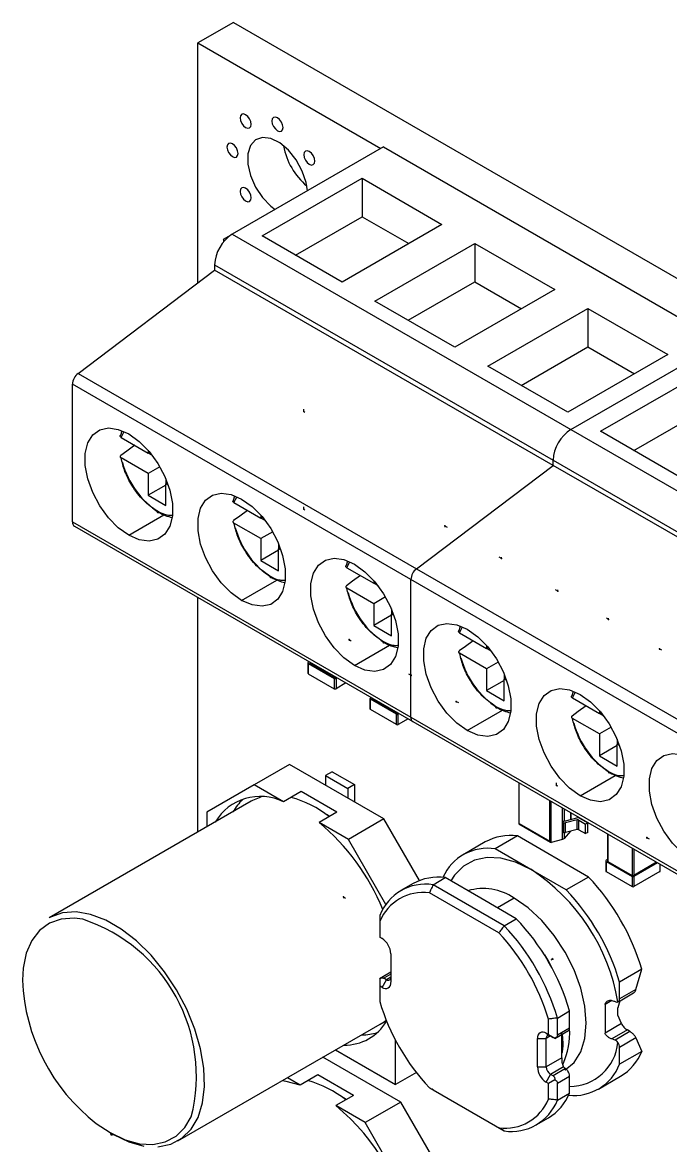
# Model space of a CAD drawing. Header units: millimetres. Extents: x 2 to 294, y 2 to 208.
# Drawn here: x 202.78 to 223.41, y 145.12 to 180.89 of the extents above; entities that cross this region are included whole.
import ezdxf

# ---------------------------------------------------------------- set-up
doc = ezdxf.new("R2010")
doc.units = ezdxf.units.MM
doc.header["$PDSIZE"] = -1

msp = doc.modelspace()

# ---------------------------------------------------------------- linework, layer by layer
at = {"color": 7, "linetype": 'Continuous', "lineweight": 25}
for p, q in [((209.497, 180.887), (208.366, 180.234)), ((209.497, 180.887), (265.714, 148.434)), ((208.366, 180.234), (214.187, 176.874)), ((208.366, 172.601), (208.366, 180.234)), ((214.272, 176.923), (209.463, 174.147)), ((214.272, 176.923), (225.048, 170.702)), ((210.411, 174.09), (213.593, 175.927)), ((213.593, 175.927), (216.138, 174.457)), ((213.593, 175.927), (213.593, 174.702)), ((211.472, 173.478), (213.593, 174.702)), ((213.593, 174.702), (215.078, 173.845)), ((216.138, 174.457), (212.957, 172.62)), ((209.181, 173.981), (209.409, 174.113)), ((209.181, 173.981), (209.181, 173.896)), ((209.215, 173.938), (209.181, 173.981)), ((209.463, 174.147), (220.24, 167.926)), ((212.957, 172.62), (210.411, 174.09)), ((214.003, 172.016), (217.185, 173.853)), ((217.185, 173.853), (219.731, 172.384)), ((217.185, 173.853), (217.185, 172.628)), ((208.898, 173.167), (219.674, 166.946)), ((208.898, 173.167), (208.898, 173.004)), ((204.552, 169.711), (208.898, 173.004)), ((219.674, 166.783), (208.898, 173.004)), ((215.064, 171.404), (217.185, 172.628)), ((217.185, 172.628), (218.67, 171.771)), ((219.731, 172.384), (216.549, 170.547)), ((216.549, 170.547), (214.003, 172.016)), ((217.595, 169.943), (220.777, 171.779)), ((220.777, 171.779), (223.323, 170.31)), ((220.777, 171.779), (220.777, 170.555)), ((220.24, 167.926), (225.048, 170.702)), ((218.656, 169.33), (220.777, 170.555)), ((223.323, 170.31), (220.141, 168.473)), ((220.777, 170.555), (222.262, 169.698)), ((220.141, 168.473), (217.595, 169.943)), ((204.552, 169.711), (215.328, 163.49)), ((221.187, 167.869), (224.369, 169.706)), ((215.149, 163.144), (204.372, 169.365)), ((204.372, 164.983), (204.372, 169.365)), ((222.248, 167.257), (224.369, 168.481)), ((205.913, 167.749), (205.955, 167.887)), ((205.923, 167.671), (206.01, 167.843)), ((220.24, 167.926), (231.016, 161.705)), ((223.733, 166.399), (221.187, 167.869)), ((205.923, 167.671), (206.78, 167.176)), ((206.78, 167.267), (206.78, 167.176)), ((206.78, 167.176), (206.832, 167.206)), ((206.92, 167.096), (206.78, 167.176)), ((206.78, 166.523), (205.923, 167.018)), ((207.156, 166.74), (206.78, 166.523)), ((215.328, 163.49), (219.674, 166.783)), ((219.674, 166.783), (219.674, 166.946)), ((219.674, 166.946), (230.45, 160.725)), ((230.45, 160.562), (219.674, 166.783)), ((206.78, 166.523), (206.78, 165.829)), ((207.346, 166.358), (207.346, 166.197)), ((207.346, 166.156), (206.78, 165.829)), ((207.346, 166.197), (207.397, 166.226)), ((207.424, 166.151), (207.346, 166.197)), ((207.346, 165.503), (207.346, 166.197)), ((206.78, 165.829), (207.346, 165.503)), ((209.505, 165.675), (209.547, 165.813)), ((209.515, 165.597), (209.602, 165.769)), ((209.515, 165.597), (210.372, 165.103)), ((204.372, 164.983), (215.149, 158.762)), ((206.168, 164.557), (207.288, 165.204)), ((210.372, 164.449), (209.515, 164.944)), ((210.372, 165.193), (210.372, 165.103)), ((210.372, 165.103), (210.424, 165.133)), ((210.512, 165.022), (210.372, 165.103)), ((204.434, 164.845), (215.211, 158.624)), ((210.748, 164.667), (210.372, 164.449)), ((210.372, 164.449), (210.372, 163.755)), ((210.938, 164.284), (210.938, 164.123)), ((210.938, 164.082), (210.372, 163.755)), ((210.938, 164.123), (210.989, 164.153)), ((211.016, 164.078), (210.938, 164.123)), ((210.938, 163.429), (210.938, 164.123)), ((210.372, 163.755), (210.938, 163.429)), ((213.097, 163.602), (213.139, 163.74)), ((213.107, 163.524), (213.194, 163.696)), ((213.107, 163.524), (213.964, 163.029)), ((215.328, 163.49), (226.104, 157.269)), ((209.76, 162.484), (210.88, 163.13)), ((213.964, 163.119), (213.964, 163.029)), ((215.149, 158.762), (215.149, 163.144)), ((225.925, 156.923), (215.149, 163.144)), ((213.964, 162.376), (213.107, 162.871)), ((213.964, 163.029), (214.016, 163.059)), ((214.104, 162.948), (213.964, 163.029)), ((208.366, 155.103), (208.366, 162.576)), ((214.34, 162.593), (213.964, 162.376)), ((213.964, 162.376), (213.964, 161.682)), ((214.53, 162.21), (214.53, 162.049)), ((214.53, 162.049), (214.582, 162.079)), ((214.608, 162.004), (214.53, 162.049)), ((214.53, 161.355), (214.53, 162.049)), ((214.53, 162.008), (213.964, 161.682)), ((213.964, 161.682), (214.53, 161.355)), ((216.689, 161.528), (216.731, 161.666)), ((216.699, 161.45), (216.786, 161.622)), ((216.699, 161.45), (217.556, 160.955)), ((213.352, 160.41), (214.472, 161.056)), ((217.556, 161.046), (217.556, 160.955)), ((217.556, 160.955), (217.608, 160.985)), ((217.696, 160.875), (217.556, 160.955)), ((217.556, 160.302), (216.699, 160.797)), ((211.871, 160.492), (211.871, 160.165)), ((211.915, 160.527), (211.882, 160.508)), ((211.882, 160.476), (212.71, 159.998)), ((211.882, 160.476), (211.882, 160.149)), ((211.927, 160.52), (211.927, 160.492)), ((211.939, 160.513), (211.939, 160.476)), ((211.939, 160.476), (212.71, 160.031)), ((217.932, 160.519), (217.556, 160.302)), ((217.556, 160.302), (217.556, 159.608)), ((211.882, 160.149), (212.71, 159.671)), ((212.71, 160.068), (212.71, 160.031)), ((212.71, 159.998), (212.71, 159.671)), ((212.766, 160.035), (212.766, 160.031)), ((212.77, 160.033), (212.766, 160.031)), ((212.799, 160.017), (212.766, 159.998)), ((212.766, 159.998), (212.766, 159.671)), ((218.122, 159.935), (217.556, 159.608)), ((218.122, 160.137), (218.122, 159.976)), ((218.122, 159.976), (218.174, 160.005)), ((218.2, 159.93), (218.122, 159.976)), ((218.122, 159.281), (218.122, 159.976)), ((213.082, 159.853), (212.766, 159.671)), ((217.556, 159.608), (218.122, 159.281)), ((220.282, 159.454), (220.323, 159.592)), ((220.291, 159.376), (220.378, 159.548)), ((213.846, 159.351), (213.846, 159.025)), ((213.89, 159.386), (213.858, 159.368)), ((214.685, 158.857), (213.858, 159.335)), ((213.858, 159.008), (213.858, 159.335)), ((213.903, 159.379), (213.903, 159.351)), ((213.915, 159.335), (213.915, 159.372)), ((214.685, 158.89), (213.915, 159.335)), ((220.291, 159.376), (221.148, 158.882)), ((214.685, 158.531), (213.858, 159.008)), ((214.685, 158.89), (214.685, 158.927)), ((214.685, 158.531), (214.685, 158.857)), ((214.742, 158.89), (214.742, 158.895)), ((214.746, 158.892), (214.742, 158.89)), ((214.774, 158.876), (214.742, 158.857)), ((214.742, 158.531), (214.742, 158.857)), ((216.945, 158.336), (218.064, 158.983)), ((221.148, 158.972), (221.148, 158.882)), ((221.148, 158.882), (221.2, 158.912)), ((221.288, 158.801), (221.148, 158.882)), ((215.057, 158.713), (214.742, 158.531)), ((215.149, 158.762), (225.925, 152.541)), ((215.211, 158.624), (225.987, 152.403)), ((221.148, 158.228), (220.291, 158.723)), ((221.524, 158.445), (221.148, 158.228)), ((221.148, 158.228), (221.148, 157.534)), ((221.714, 157.861), (221.148, 157.534)), ((221.714, 158.063), (221.714, 157.902)), ((221.714, 157.902), (221.766, 157.932)), ((221.792, 157.857), (221.714, 157.902)), ((221.714, 157.208), (221.714, 157.902)), ((221.148, 157.534), (221.714, 157.208)), ((211.286, 157.26), (210.154, 156.607)), ((214.291, 155.525), (211.286, 157.26)), ((212.647, 157.025), (212.435, 156.903)), ((212.647, 157.025), (213.354, 156.617)), ((212.435, 156.903), (213.142, 156.495)), ((212.435, 156.903), (212.435, 156.597)), ((218.584, 156.677), (218.584, 155.366)), ((218.596, 155.373), (218.596, 156.67)), ((220.537, 156.263), (221.656, 156.909)), ((210.154, 156.607), (208.652, 155.739)), ((211.09, 156.067), (210.154, 156.607)), ((211.655, 156.393), (211.09, 156.067)), ((212.79, 155.739), (211.655, 156.393)), ((213.354, 156.617), (213.142, 156.495)), ((213.142, 156.495), (213.142, 156.188)), ((213.354, 156.617), (213.354, 156.066)), ((210.067, 156.085), (203.632, 152.371)), ((219.567, 154.813), (219.567, 156.11)), ((219.618, 154.778), (219.618, 156.08)), ((208.652, 155.739), (208.652, 155.268)), ((212.79, 155.739), (212.224, 155.412)), ((212.557, 155.604), (212.484, 155.656)), ((219.976, 154.863), (219.976, 155.873)), ((220.042, 155.463), (220.042, 155.835)), ((220.241, 155.498), (220.241, 155.72)), ((220.248, 155.5), (220.248, 155.717)), ((213.159, 154.872), (212.224, 155.412)), ((214.291, 155.525), (213.159, 154.872)), ((215.424, 153.562), (214.291, 155.525)), ((218.584, 155.366), (219.595, 154.783)), ((218.596, 155.373), (219.567, 154.813)), ((220.042, 155.463), (219.976, 155.425)), ((219.976, 155.425), (220.015, 155.402)), ((219.976, 155.119), (219.976, 155.425)), ((220.015, 155.096), (220.015, 155.402)), ((220.042, 155.463), (220.059, 155.453)), ((220.467, 155.554), (220.059, 155.453)), ((220.445, 155.49), (220.067, 155.397)), ((220.067, 155.09), (220.067, 155.397)), ((220.445, 155.184), (220.445, 155.49)), ((220.497, 155.484), (220.712, 155.36)), ((220.497, 155.178), (220.497, 155.484)), ((220.518, 155.549), (220.779, 155.398)), ((220.779, 155.398), (220.712, 155.36)), ((220.712, 155.054), (220.712, 155.36)), ((220.779, 155.092), (220.779, 155.398)), ((214.354, 152.803), (213.159, 154.872)), ((218.54, 154.98), (217.833, 154.571)), ((220.803, 153.673), (218.54, 154.98)), ((219.976, 154.863), (219.618, 154.778)), ((219.976, 155.119), (220.015, 155.096)), ((220.042, 154.902), (219.976, 154.863)), ((220.042, 154.902), (220.238, 155.133)), ((220.042, 154.902), (220.042, 155.088)), ((220.445, 155.184), (220.067, 155.09)), ((220.497, 155.178), (220.712, 155.054)), ((220.779, 155.092), (220.712, 155.054)), ((221.41, 155.046), (221.41, 154.188)), ((221.421, 155.039), (221.421, 154.172)), ((217.517, 154.791), (216.81, 154.383)), ((218.964, 153.918), (217.833, 154.571)), ((222.192, 154.594), (222.192, 153.727)), ((222.249, 154.561), (222.249, 153.727)), ((221.353, 154.188), (221.353, 153.862)), ((221.41, 154.231), (221.365, 154.205)), ((221.365, 154.172), (222.192, 153.694)), ((221.365, 154.172), (221.365, 153.845)), ((221.421, 154.172), (222.192, 153.727)), ((220.095, 153.265), (218.964, 153.918)), ((221.365, 153.845), (222.192, 153.368)), ((222.971, 154.144), (222.249, 153.727)), ((222.999, 154.128), (222.249, 153.694)), ((223.076, 153.845), (222.249, 153.368)), ((223.076, 154.084), (223.076, 153.845)), ((223.088, 153.862), (223.088, 154.077)), ((215.219, 153.465), (214.83, 153.24)), ((215.853, 153.428), (216.242, 153.653)), ((217.373, 153), (216.242, 153.653)), ((220.803, 153.673), (220.095, 153.265)), ((222.192, 153.694), (222.192, 153.368)), ((222.249, 153.694), (222.249, 153.368)), ((217.947, 151.893), (215.739, 153.167)), ((218.116, 152.122), (215.853, 153.428)), ((218.504, 152.347), (217.373, 153)), ((218.434, 153), (217.904, 152.694)), ((214.156, 152.253), (214.156, 151.754)), ((218.116, 152.122), (218.504, 152.347)), ((214.156, 151.754), (214.231, 151.711)), ((214.156, 151.754), (214.156, 151.754)), ((214.509, 151.229), (214.509, 150.32)), ((214.509, 150.641), (214.154, 150.436)), ((214.509, 150.576), (214.292, 150.451)), ((222.5, 150.734), (221.793, 150.326)), ((222.314, 150.09), (222.5, 150.734)), ((214.156, 150.437), (214.156, 150.203)), ((214.231, 150.159), (214.373, 150.404)), ((214.373, 150.404), (214.292, 150.451)), ((214.509, 150.483), (214.373, 150.404)), ((221.793, 149.789), (221.793, 150.326)), ((214.231, 150.159), (214.156, 150.203)), ((214.156, 150.203), (214.156, 149.704)), ((221.753, 149.701), (222.235, 149.98)), ((222.314, 150.09), (221.793, 149.789)), ((221.55, 149.742), (221.33, 149.615)), ((221.33, 149.615), (221.33, 148.705)), ((221.796, 149.726), (221.733, 149.507)), ((221.733, 149.279), (221.733, 149.507)), ((219.53, 148.652), (219.53, 149.151)), ((219.813, 149.183), (220.202, 149.407)), ((219.813, 148.646), (219.813, 149.183)), ((220.202, 148.871), (220.202, 149.407)), ((221.851, 149.006), (221.733, 149.279)), ((207.732, 145.269), (214.166, 148.984)), ((219.813, 148.646), (220.202, 148.871)), ((221.851, 149.006), (221.33, 148.705)), ((222.042, 148.802), (221.55, 148.517)), ((222.123, 148.755), (222.042, 148.802)), ((214.662, 147.064), (214.662, 148.47)), ((219.176, 147.626), (219.176, 148.535)), ((219.176, 148.535), (219.459, 148.535)), ((219.454, 148.696), (219.53, 148.652)), ((219.454, 148.696), (219.596, 148.614)), ((219.596, 148.614), (219.459, 148.535)), ((219.459, 147.626), (219.459, 148.535)), ((219.733, 148.535), (219.53, 148.652)), ((219.596, 148.614), (219.676, 148.567)), ((219.731, 148.534), (220.162, 148.782)), ((219.957, 147.913), (219.957, 148.714)), ((222.123, 148.755), (221.649, 148.482)), ((222.314, 148.55), (221.793, 148.249)), ((222.314, 148.55), (222.5, 148.121)), ((212.751, 148.167), (214.662, 147.064)), ((221.793, 147.713), (221.793, 148.249)), ((222.5, 148.121), (221.793, 147.713)), ((214.825, 146.506), (212.35, 147.935)), ((219.957, 147.913), (219.459, 147.626)), ((212.19, 147.374), (211.624, 147.047)), ((213.324, 146.719), (212.19, 147.374)), ((215.323, 147.446), (214.662, 147.064)), ((219.176, 147.626), (219.459, 147.626)), ((219.454, 147.144), (219.596, 147.389)), ((220.01, 147.629), (219.596, 147.389)), ((219.676, 147.343), (219.596, 147.389)), ((220.072, 147.571), (219.676, 147.343)), ((211.624, 147.047), (211.218, 147.282)), ((219.53, 147.101), (219.454, 147.144)), ((219.733, 147.218), (219.53, 147.101)), ((219.53, 146.602), (219.53, 147.101)), ((219.813, 147.106), (220.202, 147.331)), ((219.813, 146.57), (219.813, 147.106)), ((220.202, 146.794), (220.202, 147.331)), ((221.118, 146.921), (221.825, 147.329)), ((213.092, 146.585), (212.714, 146.826)), ((213.324, 146.719), (212.758, 146.393)), ((215.739, 146.962), (217.947, 145.687)), ((215.853, 146.896), (218.116, 145.59)), ((219.813, 146.57), (220.202, 146.794)), ((213.694, 145.852), (212.758, 146.393)), ((214.825, 146.506), (213.694, 145.852)), ((216.328, 143.903), (214.825, 146.506)), ((219.138, 145.778), (219.527, 146.003)), ((205.133, 145.829), (205.576, 145.533)), ((215.197, 143.25), (213.694, 145.852)), ((205.601, 145.468), (205.607, 145.464)), ((205.607, 145.464), (205.637, 145.448))]:
    msp.add_line(p, q, dxfattribs=at)
at = {"color": 7, "linetype": 'Continuous'}
for p, q in [((211.743, 168.496), (211.743, 168.575)), ((211.743, 168.496), (211.743, 168.575)), ((211.743, 168.496), (211.777, 168.476)), ((211.743, 168.496), (211.777, 168.476)), ((211.743, 165.385), (211.743, 165.464)), ((211.743, 165.385), (211.743, 165.464)), ((211.743, 165.385), (211.777, 165.365)), ((211.743, 165.385), (211.777, 165.365)), ((216.233, 164.854), (216.233, 164.814)), ((216.233, 164.854), (216.302, 164.814)), ((216.233, 164.854), (216.233, 164.814)), ((216.233, 164.854), (216.302, 164.814)), ((218.029, 163.817), (217.961, 163.856)), ((218.029, 163.817), (217.961, 163.856)), ((218.029, 163.817), (218.029, 163.856)), ((218.029, 163.817), (218.029, 163.856)), ((219.825, 162.78), (219.757, 162.819)), ((219.825, 162.78), (219.757, 162.819)), ((219.825, 162.78), (219.825, 162.819)), ((219.825, 162.78), (219.825, 162.819)), ((221.442, 161.878), (221.374, 161.917)), ((221.442, 161.878), (221.374, 161.917)), ((221.442, 161.878), (221.442, 161.917)), ((221.442, 161.878), (221.442, 161.917)), ((213.18, 161.237), (213.18, 161.198)), ((213.18, 161.237), (213.248, 161.198)), ((213.18, 161.237), (213.18, 161.198)), ((213.18, 161.237), (213.248, 161.198)), ((223.058, 160.944), (223.058, 160.905)), ((223.058, 160.944), (223.127, 160.905)), ((223.058, 160.944), (223.058, 160.905)), ((223.058, 160.944), (223.127, 160.905)), ((215.156, 160.096), (215.087, 160.136)), ((215.156, 160.096), (215.087, 160.136)), ((215.156, 160.096), (215.156, 160.136)), ((215.156, 160.096), (215.156, 160.136)), ((216.592, 159.267), (216.592, 159.228)), ((216.592, 159.267), (216.661, 159.228)), ((216.592, 159.267), (216.592, 159.228)), ((216.592, 159.267), (216.661, 159.228)), ((219.789, 156.592), (219.789, 156.671)), ((219.789, 156.592), (219.789, 156.671)), ((219.789, 156.592), (219.823, 156.573)), ((219.789, 156.592), (219.823, 156.573)), ((222.662, 154.933), (222.662, 154.894)), ((222.662, 154.933), (222.731, 154.894)), ((222.662, 154.933), (222.662, 154.894)), ((222.662, 154.933), (222.731, 154.894)), ((213, 153.045), (213, 153.005)), ((213, 153.045), (213.069, 153.005)), ((213, 153.045), (213, 153.005)), ((213, 153.045), (213.069, 153.005)), ((219.671, 151.06), (219.603, 151.021)), ((219.671, 151.06), (219.603, 151.021)), ((219.671, 151.06), (219.637, 151.08)), ((219.671, 151.06), (219.637, 151.08))]:
    msp.add_line(p, q, dxfattribs=at)
at = {"color": 7, "linetype": 'Continuous', "lineweight": 25, "flags": 128}
for points in [[(210.065, 177.643), (210.051, 177.729), (210.013, 177.817), (209.955, 177.895), (209.888, 177.949), (209.82, 177.973), (209.763, 177.962), (209.724, 177.917), (209.711, 177.847), (209.724, 177.761), (209.763, 177.673), (209.82, 177.595), (209.888, 177.541), (209.955, 177.517), (210.013, 177.529), (210.051, 177.573), (210.065, 177.643)], [(211.077, 177.543), (211.064, 177.629), (211.025, 177.717), (210.968, 177.794), (210.9, 177.849), (210.833, 177.872), (210.775, 177.861), (210.737, 177.817), (210.723, 177.747), (210.737, 177.661), (210.775, 177.573), (210.833, 177.495), (210.9, 177.441), (210.968, 177.417), (211.025, 177.428), (211.064, 177.472), (211.077, 177.543)], [(209.645, 176.716), (209.632, 176.802), (209.593, 176.89), (209.536, 176.967), (209.468, 177.022), (209.401, 177.046), (209.343, 177.034), (209.305, 176.99), (209.292, 176.92), (209.305, 176.834), (209.343, 176.746), (209.401, 176.668), (209.468, 176.614), (209.536, 176.59), (209.593, 176.601), (209.632, 176.646), (209.645, 176.716)], [(211.852, 175.523), (211.812, 175.79), (211.689, 176.157), (211.495, 176.51), (211.249, 176.816), (210.972, 177.049), (210.688, 177.189), (210.423, 177.221), (210.2, 177.145), (210.04, 176.966), (209.956, 176.701), (209.956, 176.372), (210.04, 176.01), (210.2, 175.646), (210.423, 175.312), (210.688, 175.039), (210.83, 174.933)], [(212.09, 176.474), (212.076, 176.56), (212.038, 176.648), (211.98, 176.726), (211.913, 176.78), (211.845, 176.804), (211.788, 176.793), (211.749, 176.748), (211.736, 176.678), (211.749, 176.592), (211.788, 176.504), (211.845, 176.426), (211.913, 176.372), (211.98, 176.348), (212.038, 176.359), (212.076, 176.404), (212.09, 176.474)], [(210.065, 175.305), (210.051, 175.39), (210.013, 175.479), (209.955, 175.556), (209.888, 175.611), (209.82, 175.634), (209.763, 175.623), (209.724, 175.579), (209.711, 175.509), (209.724, 175.423), (209.763, 175.334), (209.82, 175.257), (209.888, 175.202), (209.955, 175.179), (210.013, 175.19), (210.051, 175.234), (210.065, 175.305)], [(206.168, 164.557), (205.834, 164.797), (205.519, 165.117), (205.242, 165.498), (205.019, 165.917), (204.863, 166.352), (204.782, 166.776), (204.782, 167.165), (204.863, 167.496), (205.019, 167.75), (205.242, 167.912), (205.519, 167.973), (205.834, 167.929), (206.168, 167.783)], [(206.168, 167.783), (206.503, 167.543), (206.817, 167.223), (207.094, 166.843), (207.318, 166.423), (207.474, 165.988), (207.555, 165.564), (207.555, 165.175), (207.474, 164.844), (207.318, 164.591), (207.094, 164.428), (206.817, 164.367), (206.503, 164.411), (206.168, 164.557)], [(206.356, 167.421), (206.108, 167.239), (205.913, 167.096)], [(209.76, 162.484), (209.426, 162.724), (209.111, 163.043), (208.834, 163.424), (208.611, 163.844), (208.455, 164.278), (208.374, 164.702), (208.374, 165.091), (208.455, 165.422), (208.611, 165.676), (208.834, 165.838), (209.111, 165.899), (209.426, 165.855), (209.76, 165.709)], [(209.76, 165.709), (210.095, 165.469), (210.409, 165.15), (210.686, 164.769), (210.91, 164.349), (211.066, 163.914), (211.147, 163.49), (211.147, 163.102), (211.066, 162.771), (210.91, 162.517), (210.686, 162.355), (210.409, 162.294), (210.095, 162.338), (209.76, 162.484)], [(207.063, 165.33), (207.064, 165.316), (207.067, 165.304), (207.073, 165.294), (207.081, 165.286), (207.09, 165.282), (207.101, 165.28), (207.113, 165.281), (207.125, 165.285)], [(209.948, 165.347), (209.7, 165.165), (209.505, 165.022)], [(213.352, 160.41), (213.018, 160.65), (212.703, 160.969), (212.426, 161.35), (212.203, 161.77), (212.047, 162.205), (211.966, 162.629), (211.966, 163.017), (212.047, 163.348), (212.203, 163.602), (212.426, 163.764), (212.703, 163.825), (213.018, 163.781), (213.352, 163.635)], [(213.352, 163.635), (213.687, 163.396), (214.001, 163.076), (214.279, 162.695), (214.502, 162.275), (214.658, 161.841), (214.739, 161.417), (214.739, 161.028), (214.658, 160.697), (214.502, 160.443), (214.279, 160.281), (214.001, 160.22), (213.687, 160.264), (213.352, 160.41)], [(210.655, 163.257), (210.656, 163.242), (210.66, 163.23), (210.665, 163.22), (210.673, 163.213), (210.682, 163.208), (210.693, 163.206), (210.705, 163.207), (210.717, 163.212)], [(213.54, 163.274), (213.292, 163.091), (213.097, 162.948)], [(216.945, 158.336), (216.61, 158.576), (216.296, 158.896), (216.019, 159.277), (215.795, 159.696), (215.639, 160.131), (215.558, 160.555), (215.558, 160.944), (215.639, 161.275), (215.795, 161.529), (216.019, 161.691), (216.296, 161.752), (216.61, 161.708), (216.945, 161.562)], [(216.945, 161.562), (217.279, 161.322), (217.594, 161.002), (217.871, 160.622), (218.094, 160.202), (218.25, 159.767), (218.331, 159.343), (218.331, 158.954), (218.25, 158.623), (218.094, 158.369), (217.871, 158.207), (217.594, 158.146), (217.279, 158.19), (216.945, 158.336)], [(214.247, 161.183), (214.248, 161.169), (214.252, 161.157), (214.257, 161.146), (214.265, 161.139), (214.274, 161.134), (214.285, 161.132), (214.297, 161.134), (214.31, 161.138)], [(217.133, 161.2), (216.884, 161.018), (216.689, 160.875)], [(220.537, 156.263), (220.202, 156.503), (219.888, 156.822), (219.611, 157.203), (219.387, 157.623), (219.231, 158.057), (219.15, 158.481), (219.15, 158.87), (219.231, 159.201), (219.387, 159.455), (219.611, 159.617), (219.888, 159.678), (220.202, 159.634), (220.537, 159.488)], [(220.537, 159.488), (220.871, 159.248), (221.186, 158.929), (221.463, 158.548), (221.686, 158.128), (221.842, 157.693), (221.923, 157.269), (221.923, 156.881), (221.842, 156.55), (221.686, 156.296), (221.463, 156.134), (221.186, 156.073), (220.871, 156.117), (220.537, 156.263)], [(217.839, 159.109), (217.84, 159.095), (217.844, 159.083), (217.849, 159.073), (217.857, 159.065), (217.866, 159.061), (217.877, 159.059), (217.889, 159.06), (217.902, 159.064)], [(220.725, 159.126), (220.477, 158.944), (220.282, 158.801)], [(224.129, 154.189), (223.795, 154.429), (223.48, 154.748), (223.203, 155.129), (222.979, 155.549), (222.823, 155.984), (222.742, 156.408), (222.742, 156.796), (222.823, 157.127), (222.979, 157.381), (223.203, 157.543), (223.48, 157.604), (223.795, 157.56), (224.129, 157.414)], [(221.431, 157.036), (221.432, 157.021), (221.436, 157.009), (221.441, 156.999), (221.449, 156.992), (221.458, 156.987), (221.469, 156.985), (221.481, 156.986), (221.494, 156.991)], [(210.372, 156.215), (210.11, 156.109), (210.067, 156.085)], [(218.964, 153.918), (218.481, 154.149), (218.012, 154.277), (217.572, 154.299), (217.172, 154.213), (216.825, 154.023), (216.54, 153.734), (216.421, 153.549)], [(220.048, 147.525), (220.059, 147.531), (220.345, 147.768), (220.557, 148.105), (220.688, 148.527), (220.732, 149.019), (220.688, 149.562), (220.557, 150.136), (220.345, 150.717), (220.059, 151.284), (219.711, 151.815), (219.313, 152.29), (218.882, 152.69), (218.434, 153)], [(204.704, 152.326), (204.425, 152.362), (204.012, 152.334), (203.643, 152.203), (203.33, 151.973), (203.082, 151.65), (202.905, 151.245), (202.805, 150.768), (202.783, 150.385)], [(207.096, 145.081), (207.503, 145.164), (207.858, 145.352), (208.151, 145.639), (208.372, 146.019), (208.516, 146.478), (208.578, 147.005), (208.557, 147.585), (208.454, 148.2), (208.271, 148.832), (208.013, 149.465), (207.688, 150.079), (207.305, 150.656), (206.876, 151.181), (206.412, 151.638), (205.928, 152.014), (205.436, 152.297), (204.951, 152.481), (204.488, 152.56), (204.058, 152.531), (203.676, 152.395), (203.632, 152.371)], [(219.397, 151.195), (219.528, 150.978), (219.65, 150.755)], [(214.166, 148.984), (214.293, 149.066), (214.36, 149.119)], [(211.624, 147.047), (211.182, 147.166), (211.05, 147.185)], [(205.576, 145.533), (206.048, 145.307), (206.506, 145.18), (206.938, 145.156), (207.33, 145.236), (207.672, 145.417), (207.954, 145.694), (208.156, 146.034)], [(205.616, 145.511), (205.682, 145.472), (206.172, 145.237), (206.648, 145.106)]]:
    msp.add_lwpolyline(points, dxfattribs=at)
at = {"color": 7, "linetype": 'Continuous', "lineweight": 25}
for centre, radius, start, end in [((213.217, 177.329), 2.152, 189.9819, 230.0128), ((210.126, 173.111), 1.229, 122.6055, 177.3945), ((204.84, 169.342), 0.469, 128.0251, 177.1093), ((220.902, 166.89), 1.229, 122.6055, 177.3945), ((208.63, 167.603), 2.763, 195.3347, 237.012), ((207.751, 166.309), 1.2, 238.5921, 260.2932), ((204.52, 164.967), 0.149, 173.9264, 234.7614), ((212.222, 165.529), 2.763, 195.3347, 237.012), ((215.617, 163.121), 0.469, 128.0251, 177.1093), ((211.343, 164.236), 1.2, 238.5921, 260.2932), ((215.814, 163.456), 2.763, 195.3347, 237.012), ((214.935, 162.162), 1.2, 238.5921, 260.2932), ((219.406, 161.382), 2.763, 195.3347, 237.012), ((211.889, 160.492), 0.0175, 110.7834, 249.2166), ((211.947, 160.494), 0.0201, 185.6948, 245.6253), ((211.891, 160.167), 0.0201, 185.6948, 245.6253), ((212.738, 160.085), 0.0615, 242.6097, 297.3903), ((212.738, 160.053), 0.0615, 242.6097, 297.3903), ((212.738, 159.726), 0.0615, 242.6097, 297.3903), ((213.864, 159.351), 0.0175, 110.7834, 249.2166), ((213.923, 159.353), 0.0201, 185.6948, 245.6253), ((213.866, 159.027), 0.0201, 185.6948, 245.6253), ((214.714, 158.945), 0.0615, 242.6097, 297.3903), ((214.714, 158.912), 0.0615, 242.6097, 297.3903), ((218.527, 160.088), 1.2, 238.5921, 260.2932), ((214.714, 158.585), 0.0615, 242.6097, 297.3903), ((215.3, 158.748), 0.153, 174.7389, 233.9489), ((215.297, 158.746), 0.149, 173.9264, 234.7614), ((222.998, 159.308), 2.763, 195.3347, 237.012), ((222.119, 158.015), 1.2, 238.5921, 260.2932), ((210.351, 154.576), 1.663, 63.6249, 149.4309), ((210.942, 154.925), 1.674, 133.1856, 150.5191), ((210.411, 152.878), 3.457, 51.874, 74.478), ((207.764, 150.021), 6.997, 21.9872, 50.3946), ((232.614, 131.091), 28.038, 119.9973, 120.0249), ((220.049, 155.467), 0.0732, 242.8667, 284.4456), ((220.463, 155.419), 0.0732, 62.8667, 104.4456), ((220.485, 155.483), 0.0732, 62.8667, 104.4456), ((218.311, 153.354), 1.642, 81.9728, 118.8889), ((220.049, 155.161), 0.0732, 242.8667, 284.4456), ((220.463, 155.113), 0.0732, 62.8667, 104.4456), ((217.594, 153.029), 1.561, 81.2127, 156.1438), ((221.371, 154.188), 0.0175, 110.7834, 249.2166), ((221.43, 154.19), 0.0201, 185.6948, 245.6253), ((215.561, 148.662), 6.262, 9.4938, 57.0785), ((221.373, 153.864), 0.0201, 185.6948, 245.6253), ((223.068, 153.864), 0.0201, 294.3747, 354.3052), ((215.616, 151.879), 1.568, 81.3161, 158.6946), ((216.012, 152.027), 1.642, 81.9728, 118.8889), ((215.567, 148.691), 7.227, 16.4198, 43.5802), ((222.22, 153.782), 0.0615, 242.6097, 297.3903), ((222.22, 153.749), 0.0615, 242.6097, 297.3903), ((215.535, 151.692), 1.489, 82.1418, 157.869), ((217.456, 151.6), 1.707, 55.0753, 106.7092), ((214.86, 148.283), 7.227, 16.4198, 43.5802), ((222.22, 153.422), 0.0615, 242.6097, 297.3903), ((203.061, 147.332), 5.258, 345.7121, 71.7893), ((212.88, 147.14), 7.227, 16.4198, 43.5802), ((213.269, 147.364), 7.227, 16.4198, 43.5802), ((213.906, 151.202), 0.604, 2.6055, 57.3945), ((212.92, 147.163), 6.902, 16.739, 43.261), ((208.861, 150.637), 6.084, 182.3725, 232.2104), ((214.34, 150.292), 0.172, 230.7967, 9.214), ((214.426, 150.469), 0.0843, 230.7967, 9.214), ((220.765, 151.692), 6.902, 196.739, 223.261), ((221.704, 149.777), 0.089, 291.6243, 7.7768), ((213.041, 149.871), 1.551, 269.1688, 329.3966), ((217.961, 148.68), 2.243, 334.8892, 4.1216), ((220.103, 148.862), 0.0992, 306.4018, 4.9104), ((213.599, 150.322), 1.674, 269.4749, 286.8096), ((219.346, 148.563), 0.172, 50.7967, 189.214), ((219.542, 148.549), 0.0843, 50.7967, 189.214), ((220.191, 148.554), 1.553, 270.3863, 354.6201), ((221.503, 148.237), 0.29, 2.3802, 36.0905), ((220.986, 148.727), 1.63, 300.967, 338.1754), ((220.337, 148.277), 1.561, 263.8516, 338.7973), ((219.78, 147.653), 0.604, 182.6055, 237.3945), ((219.755, 147.639), 0.297, 182.6055, 237.3945), ((219.912, 147.319), 0.29, 2.3803, 36.0905), ((210.911, 143.789), 3.533, 52.1222, 74.2299), ((218.688, 147.4), 1.63, 300.967, 338.1754), ((208.307, 141.007), 6.987, 9.5758, 50.4242), ((218.15, 147.163), 1.489, 262.1418, 337.869), ((218.352, 147.139), 1.568, 261.3161, 338.6946), ((205.651, 145.526), 0.0755, 174.3804, 234.2928)]:
    msp.add_arc(centre, radius, start, end, dxfattribs=at)
msp.add_ellipse((219.595, 154.829), major_axis=(-0.0283, 0.049), ratio=0.577335, start_param=1.570756, end_param=2.971242, dxfattribs=at)
for points, knots in [([(205.923, 167.671), (205.915, 167.677), (205.899, 167.688), (205.891, 167.709), (205.893, 167.731), (205.906, 167.743), (205.913, 167.749)], [0, 0, 0, 0, 0.249374, 0.499558, 0.749513, 1, 1, 1, 1]), ([(205.913, 167.096), (205.907, 167.09), (205.893, 167.078), (205.891, 167.056), (205.899, 167.035), (205.915, 167.023), (205.923, 167.018)], [0, 0, 0, 0, 0.247376, 0.499301, 0.74745, 1, 1, 1, 1]), ([(207.063, 165.33), (206.921, 165.43), (206.628, 165.634), (206.275, 166.103), (206.031, 166.584), (205.958, 166.876), (205.923, 167.018)], [0, 0, 0, 0, 0.273093, 0.561704, 0.786906, 1, 1, 1, 1]), ([(209.515, 165.597), (209.507, 165.603), (209.491, 165.614), (209.483, 165.635), (209.485, 165.657), (209.499, 165.669), (209.505, 165.675)], [0, 0, 0, 0, 0.249374, 0.499558, 0.749513, 1, 1, 1, 1]), ([(207.535, 165.188), (207.488, 165.187), (207.341, 165.184), (207.175, 165.271), (207.063, 165.33)], [0, 0, 0, 0, 0.3257066, 1, 1, 1, 1]), ([(209.505, 165.022), (209.499, 165.016), (209.485, 165.004), (209.483, 164.982), (209.491, 164.961), (209.507, 164.95), (209.515, 164.944)], [0, 0, 0, 0, 0.247376, 0.499301, 0.74745, 1, 1, 1, 1]), ([(210.655, 163.257), (210.513, 163.356), (210.22, 163.56), (209.868, 164.029), (209.623, 164.51), (209.55, 164.802), (209.515, 164.944)], [0, 0, 0, 0, 0.273093, 0.561704, 0.786906, 1, 1, 1, 1]), ([(213.107, 163.524), (213.099, 163.529), (213.083, 163.54), (213.075, 163.562), (213.077, 163.583), (213.091, 163.596), (213.097, 163.602)], [0, 0, 0, 0, 0.249374, 0.499558, 0.749513, 1, 1, 1, 1]), ([(211.127, 163.115), (211.08, 163.114), (210.933, 163.111), (210.767, 163.198), (210.655, 163.257)], [0, 0, 0, 0, 0.325707, 1, 1, 1, 1]), ([(213.097, 162.948), (213.091, 162.942), (213.077, 162.93), (213.075, 162.909), (213.083, 162.887), (213.099, 162.876), (213.107, 162.871)], [0, 0, 0, 0, 0.247376, 0.499301, 0.74745, 1, 1, 1, 1]), ([(214.247, 161.183), (214.105, 161.282), (213.813, 161.487), (213.46, 161.955), (213.216, 162.436), (213.143, 162.729), (213.107, 162.871)], [0, 0, 0, 0, 0.273093, 0.561704, 0.786906, 1, 1, 1, 1]), ([(216.699, 161.45), (216.691, 161.456), (216.675, 161.467), (216.667, 161.488), (216.669, 161.51), (216.683, 161.522), (216.689, 161.528)], [0, 0, 0, 0, 0.249374, 0.499558, 0.749513, 1, 1, 1, 1]), ([(214.719, 161.041), (214.672, 161.04), (214.525, 161.037), (214.359, 161.124), (214.247, 161.183)], [0, 0, 0, 0, 0.325707, 1, 1, 1, 1]), ([(216.689, 160.875), (216.683, 160.869), (216.67, 160.857), (216.667, 160.835), (216.675, 160.813), (216.691, 160.802), (216.699, 160.797)], [0, 0, 0, 0, 0.247376, 0.499301, 0.74745, 1, 1, 1, 1]), ([(217.839, 159.109), (217.697, 159.209), (217.405, 159.413), (217.052, 159.882), (216.808, 160.363), (216.735, 160.655), (216.699, 160.797)], [0, 0, 0, 0, 0.273093, 0.561704, 0.786906, 1, 1, 1, 1]), ([(220.291, 159.376), (220.283, 159.382), (220.268, 159.393), (220.259, 159.414), (220.261, 159.436), (220.275, 159.448), (220.282, 159.454)], [0, 0, 0, 0, 0.249374, 0.499558, 0.749513, 1, 1, 1, 1]), ([(218.312, 158.967), (218.264, 158.966), (218.118, 158.963), (217.951, 159.05), (217.839, 159.109)], [0, 0, 0, 0, 0.325707, 1, 1, 1, 1]), ([(220.282, 158.801), (220.275, 158.795), (220.262, 158.783), (220.259, 158.761), (220.267, 158.74), (220.283, 158.729), (220.291, 158.723)], [0, 0, 0, 0, 0.247376, 0.499301, 0.74745, 1, 1, 1, 1]), ([(221.431, 157.036), (221.289, 157.135), (220.997, 157.339), (220.644, 157.808), (220.4, 158.289), (220.327, 158.581), (220.291, 158.723)], [0, 0, 0, 0, 0.273093, 0.561704, 0.786906, 1, 1, 1, 1]), ([(221.904, 156.894), (221.856, 156.893), (221.71, 156.89), (221.543, 156.977), (221.431, 157.036)], [0, 0, 0, 0, 0.325707, 1, 1, 1, 1]), ([(215.853, 153.428), (215.831, 153.379), (215.793, 153.292), (215.755, 153.205), (215.739, 153.167)], [0, 0, 0, 0, 0.56488, 1, 1, 1, 1]), ([(214.156, 152.448), (214.156, 152.412), (214.156, 152.347), (214.156, 152.282), (214.156, 152.253)], [0, 0, 0, 0, 0.56488, 1, 1, 1, 1]), ([(218.116, 152.122), (218.084, 152.079), (218.028, 152.003), (217.971, 151.926), (217.947, 151.893)], [0, 0, 0, 0, 0.56488, 1, 1, 1, 1]), ([(214.232, 151.71), (214.232, 151.71), (214.22, 151.717), (214.193, 151.733), (214.169, 151.747), (214.156, 151.754)], [0, 0, 0, 0, 0.011805, 0.482063, 1, 1, 1, 1]), ([(214.156, 150.437), (214.169, 150.444), (214.193, 150.456), (214.23, 150.464), (214.264, 150.463), (214.283, 150.455), (214.292, 150.451)], [0, 0, 0, 0, 0.283603, 0.541099, 0.777678, 1, 1, 1, 1]), ([(222.235, 149.98), (222.236, 149.98), (222.252, 149.987), (222.274, 150.01), (222.299, 150.048), (222.309, 150.075), (222.314, 150.09)], [0, 0, 0, 0, 0.013493, 0.424209, 0.691596, 1, 1, 1, 1]), ([(221.33, 149.615), (221.333, 149.63), (221.339, 149.66), (221.371, 149.701), (221.419, 149.735), (221.482, 149.754), (221.527, 149.746), (221.55, 149.742)], [0, 0, 0, 0, 0.15806, 0.335155, 0.534371, 0.773927, 1, 1, 1, 1]), ([(221.55, 149.742), (221.569, 149.736), (221.603, 149.725), (221.635, 149.712), (221.649, 149.706)], [0, 0, 0, 0, 0.5557893, 1, 1, 1, 1]), ([(221.649, 149.706), (221.668, 149.7), (221.701, 149.689), (221.726, 149.693), (221.737, 149.694)], [0, 0, 0, 0, 0.560354, 1, 1, 1, 1]), ([(219.813, 149.183), (219.759, 149.177), (219.665, 149.166), (219.571, 149.156), (219.53, 149.151)], [0, 0, 0, 0, 0.56488, 1, 1, 1, 1]), ([(221.851, 149.006), (221.861, 148.988), (221.879, 148.953), (221.927, 148.895), (221.972, 148.852), (222.012, 148.82), (222.032, 148.808), (222.042, 148.802)], [0, 0, 0, 0, 0.272487, 0.504376, 0.73253, 0.866311, 1, 1, 1, 1]), ([(219.733, 148.535), (219.732, 148.535), (219.731, 148.536), (219.719, 148.543), (219.701, 148.553), (219.684, 148.563), (219.676, 148.567)], [0, 0, 0, 0, 0.283603, 0.541099, 0.777678, 1, 1, 1, 1]), ([(219.813, 148.646), (219.812, 148.636), (219.81, 148.616), (219.793, 148.586), (219.768, 148.558), (219.745, 148.543), (219.733, 148.535)], [0, 0, 0, 0, 0.222322, 0.458901, 0.716397, 1, 1, 1, 1]), ([(219.965, 148.669), (219.97, 148.615), (219.993, 148.409), (219.986, 148.202), (219.96, 148.077), (219.957, 148.063)], [0, 0, 0, 0, 0.239798, 0.91453, 1, 1, 1, 1]), ([(221.55, 148.517), (221.521, 148.528), (221.462, 148.551), (221.39, 148.604), (221.343, 148.656), (221.334, 148.69), (221.33, 148.705)], [0, 0, 0, 0, 0.290181, 0.595543, 0.811869, 1, 1, 1, 1]), ([(221.649, 148.482), (221.631, 148.489), (221.599, 148.502), (221.565, 148.512), (221.55, 148.517)], [0, 0, 0, 0, 0.5640439, 1, 1, 1, 1]), ([(221.737, 148.408), (221.724, 148.424), (221.699, 148.456), (221.666, 148.473), (221.649, 148.482)], [0, 0, 0, 0, 0.502406, 1, 1, 1, 1]), ([(222.314, 148.55), (222.309, 148.561), (222.299, 148.58), (222.274, 148.618), (222.243, 148.655), (222.208, 148.69), (222.179, 148.716), (222.15, 148.738), (222.132, 148.75), (222.123, 148.755)], [0, 0, 0, 0, 0.157733, 0.2945, 0.50462, 0.635694, 0.761557, 0.88278, 1, 1, 1, 1]), ([(219.957, 147.913), (219.956, 147.898), (219.953, 147.864), (219.954, 147.805), (219.961, 147.74), (219.978, 147.674), (220, 147.643), (220.01, 147.629)], [0, 0, 0, 0, 0.158072, 0.335169, 0.534386, 0.773927, 1, 1, 1, 1]), ([(220.01, 147.629), (220.021, 147.618), (220.039, 147.598), (220.062, 147.579), (220.072, 147.571)], [0, 0, 0, 0, 0.555796, 1, 1, 1, 1]), ([(220.072, 147.571), (220.086, 147.559), (220.111, 147.537), (220.135, 147.504), (220.146, 147.489)], [0, 0, 0, 0, 0.560357, 1, 1, 1, 1]), ([(219.676, 147.343), (219.684, 147.337), (219.701, 147.325), (219.719, 147.296), (219.731, 147.26), (219.732, 147.232), (219.733, 147.218)], [0, 0, 0, 0, 0.222322, 0.458901, 0.716397, 1, 1, 1, 1]), ([(219.733, 147.218), (219.745, 147.21), (219.768, 147.195), (219.793, 147.166), (219.81, 147.137), (219.812, 147.116), (219.813, 147.106)], [0, 0, 0, 0, 0.283603, 0.541099, 0.777678, 1, 1, 1, 1]), ([(215.853, 146.896), (215.831, 146.908), (215.793, 146.93), (215.755, 146.952), (215.739, 146.962)], [0, 0, 0, 0, 0.56488, 1, 1, 1, 1]), ([(219.813, 146.57), (219.759, 146.576), (219.665, 146.586), (219.571, 146.597), (219.53, 146.602)], [0, 0, 0, 0, 0.56488, 1, 1, 1, 1]), ([(218.116, 145.59), (218.084, 145.608), (218.028, 145.641), (217.971, 145.673), (217.947, 145.687)], [0, 0, 0, 0, 0.56488, 1, 1, 1, 1])]:
    msp.add_open_spline(points, degree=3, knots=knots, dxfattribs=at)
at = {"color": 7, "linetype": 'Continuous'}
for p in [(211.743, 168.496), (211.743, 168.496), (211.743, 165.385), (211.743, 165.385), (216.233, 164.854), (216.233, 164.854), (218.029, 163.817), (218.029, 163.817), (219.825, 162.78), (219.825, 162.78), (221.442, 161.878), (221.442, 161.878), (213.18, 161.237), (213.18, 161.237), (223.058, 160.944), (223.058, 160.944), (215.156, 160.096), (215.156, 160.096), (216.592, 159.267), (216.592, 159.267), (219.789, 156.592), (219.789, 156.592), (222.662, 154.933), (222.662, 154.933), (213, 153.045), (213, 153.045), (219.671, 151.06), (219.671, 151.06)]:
    msp.add_point(p, dxfattribs=at)

doc.saveas('drawing.dxf')
